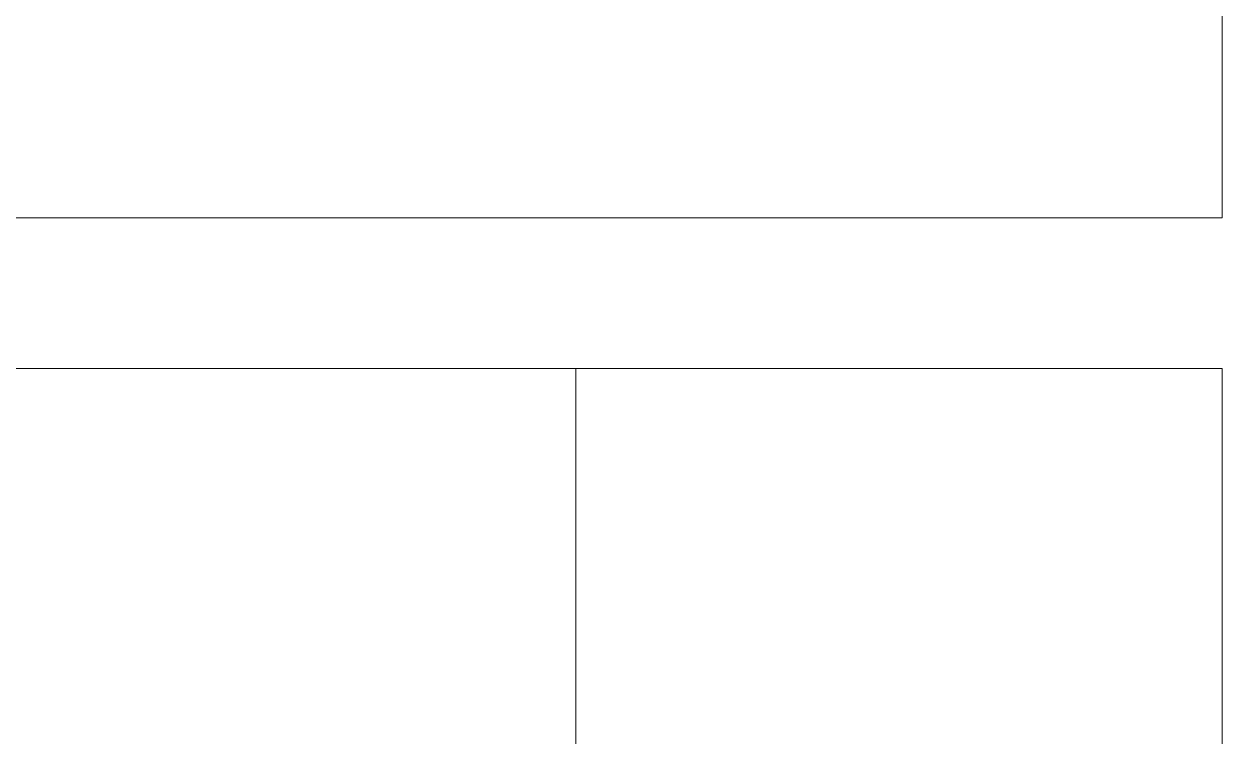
# Model space of a CAD drawing. Header units: metres. Extents: x -18745 to 220762, y -1579758 to -1356048.
# Drawn here: x 140519 to 141631, y -1428079 to -1427418 of the extents above; entities that cross this region are included whole.
import ezdxf

# ---------------------------------------------------------------- set-up
doc = ezdxf.new("R2010")
doc.units = ezdxf.units.M
doc.layers.get('0').update_dxf_attribs({"lineweight": 0})
doc.layers.add('A-100 - Copy$0$Medical Equipment and Furniture', color=8, linetype='Continuous', lineweight=0)
doc.layers.add('A-100 - Copy$0$Walls', color=8, linetype='Continuous', lineweight=0)

# ---------------------------------------------------------------- blocks, each defined once
blk = doc.blocks.new('A-100 - Copy')
at = {"layer": 'A-100 - Copy$0$Medical Equipment and Furniture', "elevation": 0}
blk.add_lwpolyline([(141031.2, -1427737.7), (141631.2, -1427737.7), (141631.2, -1429342.7), (141031.2, -1429342.7)], close=True, dxfattribs=at)
at = {"layer": 'A-100 - Copy$0$Walls'}
for p, q in [((141631.2, -1426397.7, 0), (141631.2, -1427597.7, 0)), ((141631.2, -1427597.7, 0), (140021.2, -1427597.7, 0)), ((141631.2, -1427737.7, 0), (140021.2, -1427737.7, 0)), ((141631.2, -1427737.7, 0), (141631.2, -1430092.7, 0))]:
    blk.add_line(p, q, dxfattribs=at)

msp = doc.modelspace()

# ---------------------------------------------------------------- block references
msp.add_blockref('A-100 - Copy', (0, 0))

doc.saveas('drawing.dxf')
